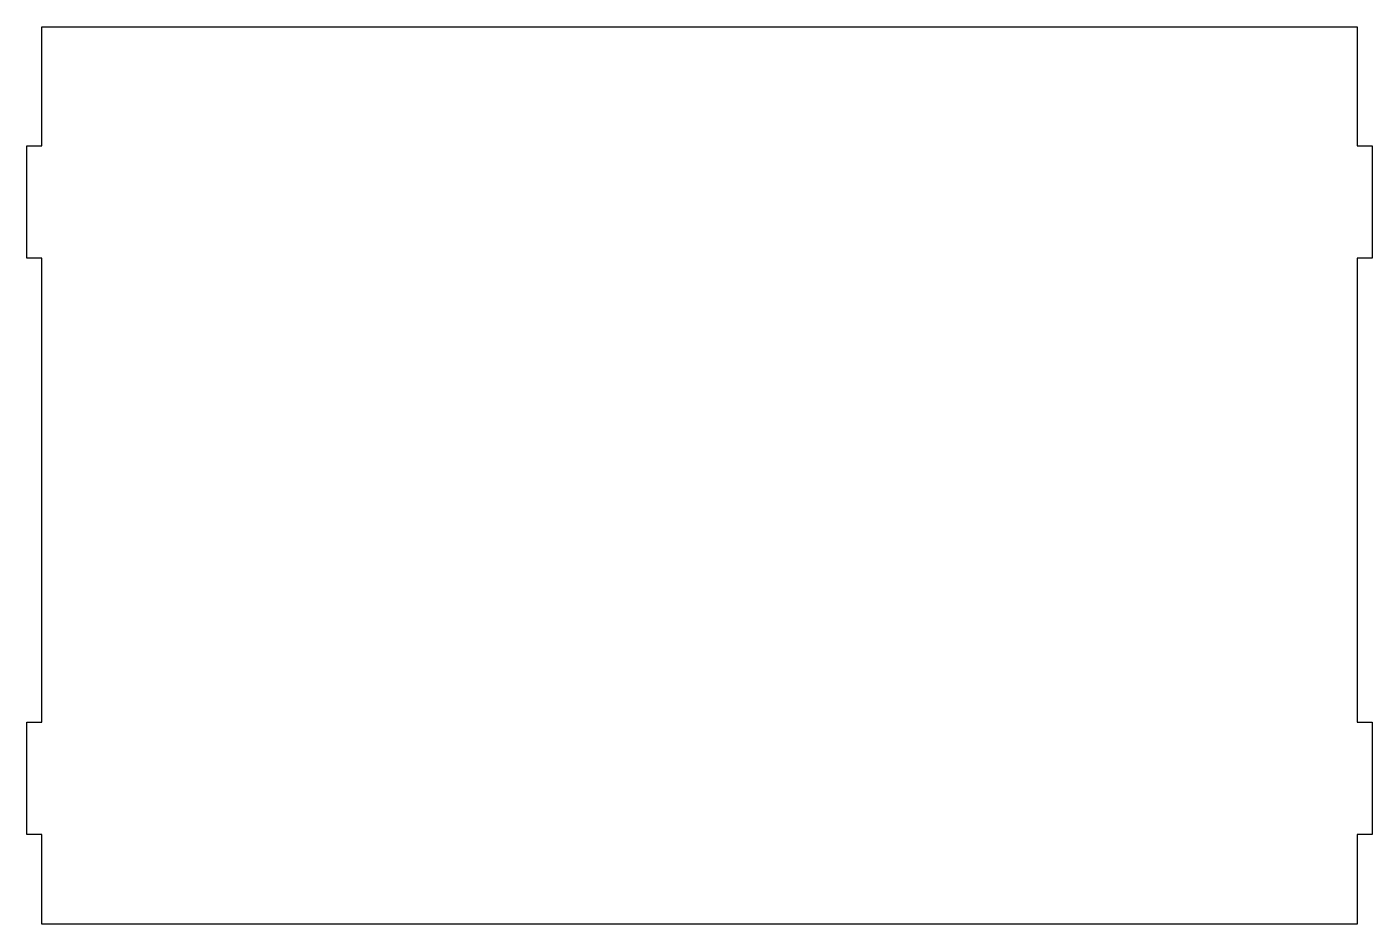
# Model space of a CAD drawing. Extents: x -150 to 150, y -97 to 103.
import ezdxf

# ---------------------------------------------------------------- set-up
doc = ezdxf.new("R2010")
doc.units = 0

msp = doc.modelspace()

# ---------------------------------------------------------------- linework, layer by layer
at = {"layer": '1'}
msp.add_lwpolyline([(149.8, 76.71), (149.8, 51.71), (146.5, 51.71), (146.5, -51.71), (149.8, -51.71), (149.8, -76.71), (146.5, -76.71), (146.5, -96.71), (-146.5, -96.71), (-146.5, -76.71), (-149.8, -76.71), (-149.8, -51.71), (-146.5, -51.71), (-146.5, 51.71), (-149.8, 51.71), (-149.8, 76.71), (-146.5, 76.71), (-146.5, 103.21), (146.5, 103.21), (146.5, 76.71)], close=True, dxfattribs=at)

doc.saveas('drawing.dxf')
